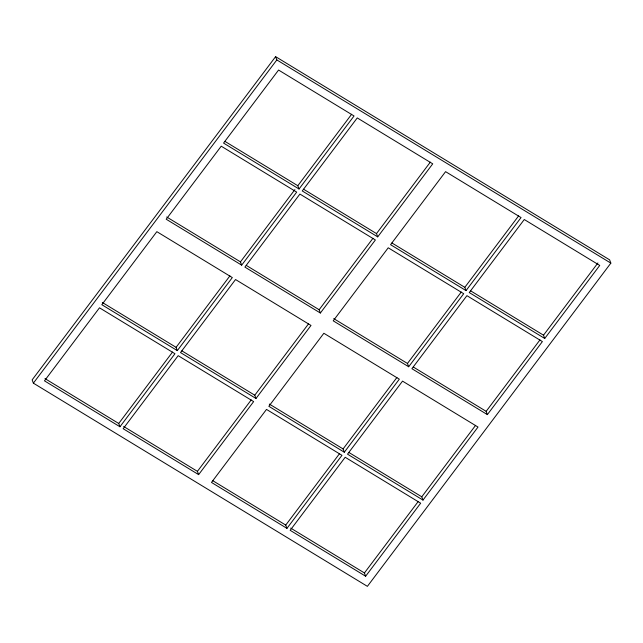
<?xml version="1.0" encoding="UTF-8"?>
<svg xmlns="http://www.w3.org/2000/svg" width="643" height="643" viewBox="0 0 643 643"><rect width="100%" height="100%" fill="white"/><g stroke="black" fill="none" stroke-linecap="round" stroke-linejoin="round"><path stroke-width="0.96" d="M275.614 56.648L32.15 379.876L33.372 383.156L367.386 586.352L610.85 263.124L609.628 259.844L275.614 56.648L276.836 59.928L610.85 263.124M33.372 383.156L276.836 59.928M119.952 426.759L44.471 380.849L99.488 307.812L174.96 353.722L119.952 426.759L118.73 423.48L172.549 352.034M177.307 350.62L101.827 304.702L156.844 231.665L232.316 277.583L177.307 350.62L176.086 347.333L229.905 275.887M241.68 265.149L166.207 219.231L221.224 146.194L296.696 192.112L241.68 265.149L240.466 261.87L294.88 189.621M299.035 189.002L223.563 143.084L278.572 70.047L354.052 115.965L299.035 189.002L297.813 185.723L351.633 114.269M198.639 474.63L123.159 428.712L178.175 355.675L253.647 401.594L198.639 474.63L197.417 471.351L251.236 399.898M255.994 398.483L180.514 352.573L235.531 279.536L311.003 325.446L255.994 398.483L254.773 395.204L308.592 323.759M320.367 313.02L244.895 267.102L299.903 194.065L375.383 239.976L320.367 313.02L319.145 309.733L372.964 238.288M377.722 236.873L302.25 190.955L357.259 117.918L432.739 163.836L377.722 236.873L376.501 233.594L430.32 162.14M286.955 528.361L211.483 482.443L266.499 409.406L341.972 455.324L286.955 528.361L285.741 525.082L339.552 453.628M344.31 452.214L268.838 406.304L323.855 333.267L399.327 379.177L344.31 452.214L343.097 448.935L396.908 377.489M408.691 366.751L333.219 320.833L388.227 247.796L463.707 293.706L408.691 366.751L407.469 363.464L461.288 292.018M466.046 290.604L390.566 244.686L445.583 171.649L521.055 217.567L466.046 290.604L464.825 287.325L518.644 215.871M365.642 576.232L290.17 530.314L345.187 457.277L420.659 503.196L365.642 576.232L364.428 572.953L418.239 501.5M422.998 500.085L347.525 454.167L402.534 381.13L478.014 427.048L422.998 500.085L421.776 496.806L475.595 425.353M487.378 414.614L411.906 368.704L466.914 295.667L542.387 341.578L487.378 414.614L486.156 411.335L539.975 339.89M544.734 338.475L469.253 292.557L524.27 219.52L599.742 265.43L544.734 338.475L543.512 335.188L597.926 262.947M224.913 141.372L297.813 185.723M303.6 189.243L376.501 233.594M391.925 242.974L464.825 287.325M470.612 290.837L543.512 335.188M166.706 216.996L240.466 261.87M246.245 265.382L319.145 309.733M333.709 318.598L407.469 363.464M413.256 366.984L486.156 411.335M102.325 302.467L176.086 347.333M181.873 350.853L254.773 395.204M269.337 404.061L343.097 448.935M348.876 452.455L421.776 496.806M44.97 378.606L118.73 423.48M123.657 426.478L197.417 471.351M212.833 480.731L285.741 525.082M290.668 528.08L364.428 572.953"/></g></svg>
